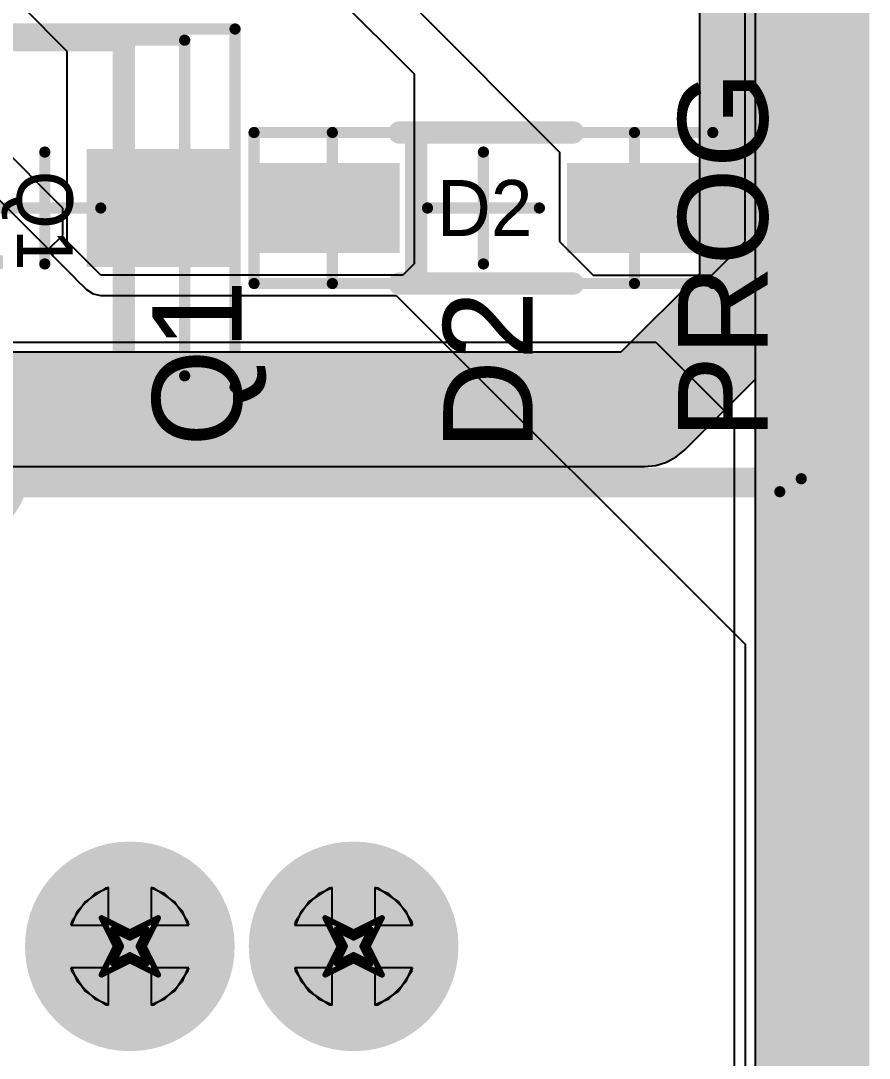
# Model space of a CAD drawing. Header units: millimetres. Extents: x -0.2 to 11.1, y -5.4 to 4.7.
# Drawn here: x 2.4183 to 2.7169, y 2.122 to 2.4872 of the extents above; entities that cross this region are included whole.
import ezdxf

# ---------------------------------------------------------------- set-up
doc = ezdxf.new("R2010")
doc.units = ezdxf.units.MM
doc.header["$MEASUREMENT"] = 0
for name, color, linetype in [('BottomLayer', 5, 'Continuous'), ('DrillDrawing', 1, 'Continuous'), ('InternalPlane1', 76, 'Continuous'), ('InternalPlane2', 16, 'Continuous'), ('KeepOutLayer', 6, 'Continuous'), ('Mechanical1', 6, 'Continuous'), ('Mechanical13', 56, 'Continuous'), ('Mechanical3', 76, 'Continuous'), ('Mechanical5', 56, 'Continuous'), ('TopLayer', 1, 'Continuous'), ('TopOverlay', 2, 'Continuous'), ('TopPaste', 8, 'Continuous'), ('TopSolder', 216, 'Continuous'), ('ViaHoleLayer', 16, 'Continuous')]:
    doc.layers.add(name, color=color, linetype=linetype)
doc.styles.add('Arial', font='arial.ttf', dxfattribs={"height": 0.2})

# ---------------------------------------------------------------- blocks, each defined once
blk = doc.blocks.new('SOT_23F_60')
at = {"layer": 'TopLayer'}
for points in [[(-0.01575, 0.06299), (0.01575, 0.06299), (0.01575, 0.01969), (-0.01575, 0.01969)], [(-0.05315, -0.01969), (-0.02165, -0.01969), (-0.02165, -0.06299), (-0.05315, -0.06299)], [(0.02165, -0.01969), (0.05315, -0.01969), (0.05315, -0.06299), (0.02165, -0.06299)]]:
    blk.add_hatch(color=1, dxfattribs=at).paths.add_polyline_path(points)
at = {"layer": 'TopPaste'}
for points in [[(-0.02075, 0.06799), (0.02075, 0.06799), (0.02075, 0.01469), (-0.02075, 0.01469)], [(-0.05815, -0.01469), (-0.01665, -0.01469), (-0.01665, -0.06799), (-0.05815, -0.06799)], [(0.01665, -0.01469), (0.05815, -0.01469), (0.05815, -0.06799), (0.01665, -0.06799)]]:
    blk.add_hatch(color=8, dxfattribs=at).paths.add_polyline_path(points)
at = {"layer": 'TopSolder'}
for points in [[(-0.01772, 0.06496), (0.01772, 0.06496), (0.01772, 0.01772), (-0.01772, 0.01772)], [(-0.05512, -0.01772), (-0.01969, -0.01772), (-0.01969, -0.06496), (-0.05512, -0.06496)], [(0.01969, -0.01772), (0.05512, -0.01772), (0.05512, -0.06496), (0.01969, -0.06496)]]:
    blk.add_hatch(color=216, dxfattribs=at).paths.add_polyline_path(points)
at = {"layer": 'Mechanical1', "const_width": 0.00394}
for points in [[(-0.05906, -0.04921), (-0.05906, 0.04921)], [(0.05906, 0.04921), (-0.05906, 0.04921)], [(0.05906, -0.04921), (0.05906, 0.04921)], [(0.05906, -0.04921), (-0.05906, -0.04921)]]:
    blk.add_lwpolyline(points, dxfattribs=at)
at = {"layer": 'Mechanical1', "const_width": 0.00197}
for points in [[(-0.06004, 0.04921, 1), (-0.05807, 0.04921, 1)], [(-0.06004, 0.04921, 1), (-0.05807, 0.04921, 1)], [(0.05807, 0.04921, 1), (0.06004, 0.04921, 1)], [(0.05807, 0.04921, 1), (0.06004, 0.04921, 1)], [(-0.06004, -0.04921, 1), (-0.05807, -0.04921, 1)], [(-0.06004, -0.04921, 1), (-0.05807, -0.04921, 1)], [(0.05807, -0.04921, 1), (0.06004, -0.04921, 1)], [(0.05807, -0.04921, 1), (0.06004, -0.04921, 1)]]:
    blk.add_lwpolyline(points, format="xyb", close=True, dxfattribs=at)
at = {"layer": 'Mechanical3', "const_width": 0.00394}
for points in [[(-0.06299, -0.06693), (-0.06299, 0.06693)], [(0.06299, 0.06693), (-0.06299, 0.06693)], [(0.06299, -0.06693), (0.06299, 0.06693)], [(0, -0.01969), (0, 0.01969)], [(0.01969, 0), (-0.01969, 0)], [(0.06299, -0.06693), (-0.06299, -0.06693)]]:
    blk.add_lwpolyline(points, dxfattribs=at)
at = {"layer": 'Mechanical3', "const_width": 0.00197}
for points in [[(-0.06398, 0.06693, 1), (-0.06201, 0.06693, 1)], [(-0.06398, 0.06693, 1), (-0.06201, 0.06693, 1)], [(0.06201, 0.06693, 1), (0.06398, 0.06693, 1)], [(0.06201, 0.06693, 1), (0.06398, 0.06693, 1)], [(-0.00098, 0.01969, 1), (0.00098, 0.01969, 1)], [(-0.02067, 0, 1), (-0.0187, 0, 1)], [(0.0187, 0, 1), (0.02067, 0, 1)], [(-0.00098, -0.01969, 1), (0.00098, -0.01969, 1)], [(-0.06398, -0.06693, 1), (-0.06201, -0.06693, 1)], [(-0.06398, -0.06693, 1), (-0.06201, -0.06693, 1)], [(0.06201, -0.06693, 1), (0.06398, -0.06693, 1)], [(0.06201, -0.06693, 1), (0.06398, -0.06693, 1)]]:
    blk.add_lwpolyline(points, format="xyb", close=True, dxfattribs=at)
at = {"layer": 'Mechanical5', "const_width": 0.00394}
for points in [[(-0.06299, -0.06693), (-0.06299, 0.06693)], [(0.06299, 0.06693), (-0.06299, 0.06693)], [(0.06299, -0.06693), (0.06299, 0.06693)], [(0.06299, -0.06693), (-0.06299, -0.06693)]]:
    blk.add_lwpolyline(points, dxfattribs=at)
at = {"layer": 'Mechanical5', "const_width": 0.00197}
for points in [[(-0.06398, 0.06693, 1), (-0.06201, 0.06693, 1)], [(-0.06398, 0.06693, 1), (-0.06201, 0.06693, 1)], [(0.06201, 0.06693, 1), (0.06398, 0.06693, 1)], [(0.06201, 0.06693, 1), (0.06398, 0.06693, 1)], [(-0.06398, -0.06693, 1), (-0.06201, -0.06693, 1)], [(-0.06398, -0.06693, 1), (-0.06201, -0.06693, 1)], [(0.06201, -0.06693, 1), (0.06398, -0.06693, 1)], [(0.06201, -0.06693, 1), (0.06398, -0.06693, 1)]]:
    blk.add_lwpolyline(points, format="xyb", close=True, dxfattribs=at)
at = {"layer": 'TopOverlay', "const_width": 0.00787}
for points in [[(-0.02165, 0.02777), (-0.05903, 0.02777)], [(-0.05903, -0.00984), (-0.05903, 0.02777)], [(0.05903, 0.02777), (0.02165, 0.02777)], [(0.05903, -0.00984), (0.05903, 0.02777)]]:
    blk.add_lwpolyline(points, dxfattribs=at)
at = {"layer": 'TopOverlay', "const_width": 0.00394}
for points in [[(-0.061, 0.02777, 1), (-0.05706, 0.02777, 1)], [(-0.061, 0.02777, 1), (-0.05706, 0.02777, 1)], [(-0.02362, 0.02777, 1), (-0.01969, 0.02777, 1)], [(0.01969, 0.02777, 1), (0.02362, 0.02777, 1)], [(0.05706, 0.02777, 1), (0.061, 0.02777, 1)], [(0.05706, 0.02777, 1), (0.061, 0.02777, 1)], [(-0.061, -0.00984, 1), (-0.05706, -0.00984, 1)], [(0.05706, -0.00984, 1), (0.061, -0.00984, 1)]]:
    blk.add_lwpolyline(points, format="xyb", close=True, dxfattribs=at)
at = {"layer": 'Mechanical5'}
blk.add_text('Q1', height=0.019685, dxfattribs=at).set_placement((-0.01312, -0.00984))
blk = doc.blocks.new('HEADER_2_54MM_1X5___H_SMD_65')
at = {"layer": 'Mechanical1', "const_width": 0.00394}
for points in [[(0.26, 0.02083), (0.26, -0.44917)], [(-0.26, -0.44917), (0.26, -0.44917)]]:
    blk.add_lwpolyline(points, dxfattribs=at)
at = {"layer": 'Mechanical1', "const_width": 0.00197}
blk.add_lwpolyline([(0.25902, -0.44917, 1), (0.26098, -0.44917, 1)], format="xyb", close=True, dxfattribs=at)
blk.add_lwpolyline([(0.25902, -0.44917, 1), (0.26098, -0.44917, 1)], format="xyb", close=True, dxfattribs=at)
at = {"layer": 'Mechanical3', "const_width": 0.00394}
for points in [[(0.26457, 0.05512), (0.26457, -0.45669)], [(-0.26299, -0.45669), (0.26457, -0.45669)]]:
    blk.add_lwpolyline(points, dxfattribs=at)
at = {"layer": 'Mechanical3', "const_width": 0.00197}
blk.add_lwpolyline([(0.26358, -0.45669, 1), (0.26555, -0.45669, 1)], format="xyb", close=True, dxfattribs=at)
blk.add_lwpolyline([(0.26358, -0.45669, 1), (0.26555, -0.45669, 1)], format="xyb", close=True, dxfattribs=at)
at = {"layer": 'Mechanical5', "const_width": 0.00394}
for points in [[(0.26457, 0.05512), (0.26457, -0.45669)], [(-0.26299, -0.45669), (0.26457, -0.45669)]]:
    blk.add_lwpolyline(points, dxfattribs=at)
at = {"layer": 'Mechanical5', "const_width": 0.00197}
blk.add_lwpolyline([(0.26358, -0.45669, 1), (0.26555, -0.45669, 1)], format="xyb", close=True, dxfattribs=at)
blk.add_lwpolyline([(0.26358, -0.45669, 1), (0.26555, -0.45669, 1)], format="xyb", close=True, dxfattribs=at)
at = {"layer": 'TopOverlay', "const_width": 0.00787}
for points in [[(0.26457, 0.02362), (0.26457, -0.45669)], [(-0.26299, -0.45669), (0.26457, -0.45669)]]:
    blk.add_lwpolyline(points, dxfattribs=at)
at = {"layer": 'TopOverlay', "const_width": 0.00394}
blk.add_lwpolyline([(0.2626, -0.45669, 1), (0.26654, -0.45669, 1)], format="xyb", close=True, dxfattribs=at)
blk.add_lwpolyline([(0.2626, -0.45669, 1), (0.26654, -0.45669, 1)], format="xyb", close=True, dxfattribs=at)
blk = doc.blocks.new('SOD_323F_79')
at = {"layer": 'TopLayer'}
for points in [[(-0.07579, -0.01083), (-0.07579, 0.01083), (-0.03445, 0.01083), (-0.03445, -0.01083)], [(0.03445, -0.01083), (0.03445, 0.01083), (0.07579, 0.01083), (0.07579, -0.01083)]]:
    blk.add_hatch(color=1, dxfattribs=at).paths.add_polyline_path(points)
at = {"layer": 'TopPaste'}
for points in [[(-0.08079, -0.01583), (-0.08079, 0.01583), (-0.02945, 0.01583), (-0.02945, -0.01583)], [(0.02945, -0.01583), (0.02945, 0.01583), (0.08079, 0.01583), (0.08079, -0.01583)]]:
    blk.add_hatch(color=8, dxfattribs=at).paths.add_polyline_path(points)
at = {"layer": 'TopSolder'}
for points in [[(-0.07776, -0.0128), (-0.07776, 0.0128), (-0.03248, 0.0128), (-0.03248, -0.0128)], [(0.03248, -0.0128), (0.03248, 0.0128), (0.07776, 0.0128), (0.07776, -0.0128)]]:
    blk.add_hatch(color=216, dxfattribs=at).paths.add_polyline_path(points)
at = {"layer": 'Mechanical1', "const_width": 0.00394}
for points in [[(-0.05315, -0.02657), (-0.05315, 0.02657)], [(-0.05315, 0.02657), (0.05315, 0.02657)], [(0.05315, -0.02657), (0.05315, 0.02657)], [(-0.05315, -0.02657), (0.05315, -0.02657)]]:
    blk.add_lwpolyline(points, dxfattribs=at)
at = {"layer": 'Mechanical1', "const_width": 0.00197}
for points in [[(-0.05413, 0.02657, 1), (-0.05217, 0.02657, 1)], [(-0.05413, 0.02657, 1), (-0.05217, 0.02657, 1)], [(0.05217, 0.02657, 1), (0.05413, 0.02657, 1)], [(0.05217, 0.02657, 1), (0.05413, 0.02657, 1)], [(-0.05413, -0.02657, 1), (-0.05217, -0.02657, 1)], [(-0.05413, -0.02657, 1), (-0.05217, -0.02657, 1)], [(0.05217, -0.02657, 1), (0.05413, -0.02657, 1)], [(0.05217, -0.02657, 1), (0.05413, -0.02657, 1)]]:
    blk.add_lwpolyline(points, format="xyb", close=True, dxfattribs=at)
at = {"layer": 'Mechanical3', "const_width": 0.00394}
for points in [[(-0.08071, -0.02657), (-0.08071, 0.02657)], [(-0.08071, 0.02657), (0.08071, 0.02657)], [(0.08071, -0.02657), (0.08071, 0.02657)], [(0, -0.01969), (0, 0.01969)], [(-0.01969, 0), (0.01969, 0)], [(-0.08071, -0.02657), (0.08071, -0.02657)]]:
    blk.add_lwpolyline(points, dxfattribs=at)
at = {"layer": 'Mechanical3', "const_width": 0.00197}
for points in [[(-0.08169, 0.02657, 1), (-0.07972, 0.02657, 1)], [(-0.08169, 0.02657, 1), (-0.07972, 0.02657, 1)], [(0.07972, 0.02657, 1), (0.08169, 0.02657, 1)], [(0.07972, 0.02657, 1), (0.08169, 0.02657, 1)], [(-0.00099, 0.01969, 1), (0.00098, 0.01969, 1)], [(-0.02067, 0, 1), (-0.0187, 0, 1)], [(0.0187, 0, 1), (0.02067, 0, 1)], [(-0.00099, -0.01969, 1), (0.00098, -0.01969, 1)], [(-0.08169, -0.02657, 1), (-0.07972, -0.02657, 1)], [(-0.08169, -0.02657, 1), (-0.07972, -0.02657, 1)], [(0.07972, -0.02657, 1), (0.08169, -0.02657, 1)], [(0.07972, -0.02657, 1), (0.08169, -0.02657, 1)]]:
    blk.add_lwpolyline(points, format="xyb", close=True, dxfattribs=at)
at = {"layer": 'Mechanical5', "const_width": 0.00394}
for points in [[(-0.08071, 0.02657), (0.08071, 0.02657)], [(-0.08071, -0.02657), (-0.08071, 0.02657)], [(0.08071, -0.02657), (0.08071, 0.02657)], [(-0.08071, -0.02657), (0.08071, -0.02657)]]:
    blk.add_lwpolyline(points, dxfattribs=at)
at = {"layer": 'Mechanical5', "const_width": 0.00197}
for points in [[(-0.08169, 0.02657, 1), (-0.07972, 0.02657, 1)], [(-0.08169, 0.02657, 1), (-0.07972, 0.02657, 1)], [(0.07972, 0.02657, 1), (0.08169, 0.02657, 1)], [(0.07972, 0.02657, 1), (0.08169, 0.02657, 1)], [(-0.08169, -0.02657, 1), (-0.07972, -0.02657, 1)], [(-0.08169, -0.02657, 1), (-0.07972, -0.02657, 1)], [(0.07972, -0.02657, 1), (0.08169, -0.02657, 1)], [(0.07972, -0.02657, 1), (0.08169, -0.02657, 1)]]:
    blk.add_lwpolyline(points, format="xyb", close=True, dxfattribs=at)
at = {"layer": 'TopOverlay', "const_width": 0.00787}
for points in [[(-0.02953, 0.02657), (0.0315, 0.02657)], [(-0.02362, -0.02657), (-0.02362, 0.02657)], [(-0.02953, -0.02657), (0.0315, -0.02657)]]:
    blk.add_lwpolyline(points, dxfattribs=at)
at = {"layer": 'TopOverlay', "const_width": 0.00394}
for points in [[(-0.0315, 0.02657, 1), (-0.02756, 0.02657, 1)], [(-0.02559, 0.02657, 1), (-0.02165, 0.02657, 1)], [(0.02953, 0.02657, 1), (0.03346, 0.02657, 1)], [(-0.0315, -0.02657, 1), (-0.02756, -0.02657, 1)], [(-0.02559, -0.02657, 1), (-0.02165, -0.02657, 1)], [(0.02953, -0.02657, 1), (0.03346, -0.02657, 1)]]:
    blk.add_lwpolyline(points, format="xyb", close=True, dxfattribs=at)
at = {"layer": 'Mechanical5'}
blk.add_text('D2', height=0.019685, dxfattribs=at).set_placement((-0.0164, -0.00984))

msp = doc.modelspace()

# ---------------------------------------------------------------- hatches: boundary and pattern name
at = {"layer": 'BottomLayer'}
h = msp.add_hatch(color=5, dxfattribs=at)
edge = h.paths.add_edge_path()
edge.add_arc((2.45669, 2.16142), 0.01181, 0, 360)
h = msp.add_hatch(color=5, dxfattribs=at)
edge = h.paths.add_edge_path()
edge.add_arc((2.53543, 2.16142), 0.01181, 0, 360)
at = {"layer": 'InternalPlane2'}
h = msp.add_hatch(color=16, dxfattribs=at)
edge = h.paths.add_edge_path()
edge.add_arc((2.38583, 2.33465), 0.03689, 0, 360)
h = msp.add_hatch(color=16, dxfattribs=at)
edge = h.paths.add_edge_path()
edge.add_arc((2.45669, 2.16142), 0.03689, 0, 360)
h = msp.add_hatch(color=16, dxfattribs=at)
edge = h.paths.add_edge_path()
edge.add_arc((2.53543, 2.16142), 0.03689, 0, 360)
at = {"layer": 'TopLayer'}
h = msp.add_hatch(color=1, dxfattribs=at)
edge = h.paths.add_edge_path()
edge.add_arc((2.45669, 2.16142), 0.01181, 0, 360)
h = msp.add_hatch(color=1, dxfattribs=at)
edge = h.paths.add_edge_path()
edge.add_arc((2.53543, 2.16142), 0.01181, 0, 360)
at = {"layer": 'ViaHoleLayer'}
h = msp.add_hatch(color=16, dxfattribs=at)
edge = h.paths.add_edge_path()
edge.add_arc((2.45669, 2.16142), 0.00689, 0, 360)
h = msp.add_hatch(color=16, dxfattribs=at)
edge = h.paths.add_edge_path()
edge.add_arc((2.53543, 2.16142), 0.00689, 0, 360)

# ---------------------------------------------------------------- linework, layer by layer
at = {"layer": 'BottomLayer'}
for p, q in [((1.84646, 2.37402), (2.64173, 2.37402)), ((2.64173, 2.37402), (2.66929, 2.34646)), ((2.66929, 2.34646), (2.66929, 1.2126)), ((2.44818, 2.18196), (2.44097, 2.17714)), ((2.44919, 2.18216), (2.44818, 2.18196)), ((2.44919, 2.16892), (2.44919, 2.18216)), ((2.4652, 2.18196), (2.46419, 2.18216)), ((2.46419, 2.18216), (2.46419, 2.16892)), ((2.47242, 2.17714), (2.4652, 2.18196)), ((2.52692, 2.18196), (2.51971, 2.17714)), ((2.52793, 2.18216), (2.52692, 2.18196)), ((2.52793, 2.16892), (2.52793, 2.18216)), ((2.54394, 2.18196), (2.54293, 2.18216)), ((2.54293, 2.18216), (2.54293, 2.16892)), ((2.55116, 2.17714), (2.54394, 2.18196)), ((2.44097, 2.17714), (2.43615, 2.16993)), ((2.47724, 2.16993), (2.47242, 2.17714)), ((2.51971, 2.17714), (2.51489, 2.16993)), ((2.55598, 2.16993), (2.55116, 2.17714)), ((2.43615, 2.16993), (2.43595, 2.16892)), ((2.43595, 2.16892), (2.44919, 2.16892)), ((2.46419, 2.16892), (2.47744, 2.16892)), ((2.47744, 2.16892), (2.47724, 2.16993)), ((2.51489, 2.16993), (2.51469, 2.16892)), ((2.51469, 2.16892), (2.52793, 2.16892)), ((2.54293, 2.16892), (2.55618, 2.16892)), ((2.55618, 2.16892), (2.55598, 2.16993)), ((2.44919, 2.15392), (2.43595, 2.15392)), ((2.43595, 2.15392), (2.43615, 2.15291)), ((2.43615, 2.15291), (2.44097, 2.14569)), ((2.44919, 2.14067), (2.44919, 2.15392)), ((2.47744, 2.15392), (2.46419, 2.15392)), ((2.46419, 2.15392), (2.46419, 2.14067)), ((2.47242, 2.14569), (2.47724, 2.15291)), ((2.47724, 2.15291), (2.47744, 2.15392)), ((2.52793, 2.15392), (2.51469, 2.15392)), ((2.51469, 2.15392), (2.51489, 2.15291)), ((2.51489, 2.15291), (2.51971, 2.14569)), ((2.52793, 2.14067), (2.52793, 2.15392)), ((2.55618, 2.15392), (2.54293, 2.15392)), ((2.54293, 2.15392), (2.54293, 2.14067)), ((2.55116, 2.14569), (2.55598, 2.15291)), ((2.55598, 2.15291), (2.55618, 2.15392)), ((2.44097, 2.14569), (2.44818, 2.14087)), ((2.4652, 2.14087), (2.47242, 2.14569)), ((2.51971, 2.14569), (2.52692, 2.14087)), ((2.54394, 2.14087), (2.55116, 2.14569)), ((2.44818, 2.14087), (2.44919, 2.14067)), ((2.46419, 2.14067), (2.4652, 2.14087)), ((2.52692, 2.14087), (2.52793, 2.14067)), ((2.54293, 2.14067), (2.54394, 2.14087))]:
    msp.add_line(p, q, dxfattribs=at)
at = {"layer": 'DrillDrawing', "const_width": 0.002}
for points in [[(2.44669, 2.17142), (2.45669, 2.16642)], [(2.44669, 2.17142), (2.45169, 2.16142)], [(2.45669, 2.16642), (2.46669, 2.17142)], [(2.46169, 2.16142), (2.46669, 2.17142)], [(2.52543, 2.17142), (2.53543, 2.16642)], [(2.52543, 2.17142), (2.53043, 2.16142)], [(2.53543, 2.16642), (2.54543, 2.17142)], [(2.54043, 2.16142), (2.54543, 2.17142)], [(2.45069, 2.16742), (2.45669, 2.16442)], [(2.45069, 2.16742), (2.45369, 2.16142)], [(2.45669, 2.16442), (2.46269, 2.16742)], [(2.45969, 2.16142), (2.46269, 2.16742)], [(2.52943, 2.16742), (2.53543, 2.16442)], [(2.52943, 2.16742), (2.53243, 2.16142)], [(2.53543, 2.16442), (2.54143, 2.16742)], [(2.53843, 2.16142), (2.54143, 2.16742)], [(2.44669, 2.15142), (2.45169, 2.16142)], [(2.45069, 2.15542), (2.45369, 2.16142)], [(2.45969, 2.16142), (2.46269, 2.15542)], [(2.46169, 2.16142), (2.46669, 2.15142)], [(2.52543, 2.15142), (2.53043, 2.16142)], [(2.52943, 2.15542), (2.53243, 2.16142)], [(2.53843, 2.16142), (2.54143, 2.15542)], [(2.54043, 2.16142), (2.54543, 2.15142)], [(2.45069, 2.15542), (2.45669, 2.15842)], [(2.45669, 2.15842), (2.46269, 2.15542)], [(2.52943, 2.15542), (2.53543, 2.15842)], [(2.53543, 2.15842), (2.54143, 2.15542)], [(2.44669, 2.15142), (2.45669, 2.15642)], [(2.45669, 2.15642), (2.46669, 2.15142)], [(2.52543, 2.15142), (2.53543, 2.15642)], [(2.53543, 2.15642), (2.54543, 2.15142)]]:
    msp.add_lwpolyline(points, dxfattribs=at)
at = {"layer": 'DrillDrawing', "const_width": 0.001}
for points in [[(2.44619, 2.17142, 1), (2.44719, 2.17142, 1)], [(2.44619, 2.17142, 1), (2.44719, 2.17142, 1)], [(2.46619, 2.17142, 1), (2.46719, 2.17142, 1)], [(2.46619, 2.17142, 1), (2.46719, 2.17142, 1)], [(2.52493, 2.17142, 1), (2.52593, 2.17142, 1)], [(2.52493, 2.17142, 1), (2.52593, 2.17142, 1)], [(2.54493, 2.17142, 1), (2.54593, 2.17142, 1)], [(2.54493, 2.17142, 1), (2.54593, 2.17142, 1)], [(2.45019, 2.16742, 1), (2.45119, 2.16742, 1)], [(2.45019, 2.16742, 1), (2.45119, 2.16742, 1)], [(2.45619, 2.16642, 1), (2.45719, 2.16642, 1)], [(2.45619, 2.16642, 1), (2.45719, 2.16642, 1)], [(2.45619, 2.16442, 1), (2.45719, 2.16442, 1)], [(2.45619, 2.16442, 1), (2.45719, 2.16442, 1)], [(2.46219, 2.16742, 1), (2.46319, 2.16742, 1)], [(2.46219, 2.16742, 1), (2.46319, 2.16742, 1)], [(2.52893, 2.16742, 1), (2.52993, 2.16742, 1)], [(2.52893, 2.16742, 1), (2.52993, 2.16742, 1)], [(2.53493, 2.16642, 1), (2.53593, 2.16642, 1)], [(2.53493, 2.16642, 1), (2.53593, 2.16642, 1)], [(2.53493, 2.16442, 1), (2.53593, 2.16442, 1)], [(2.53493, 2.16442, 1), (2.53593, 2.16442, 1)], [(2.54093, 2.16742, 1), (2.54193, 2.16742, 1)], [(2.54093, 2.16742, 1), (2.54193, 2.16742, 1)], [(2.45119, 2.16142, 1), (2.45219, 2.16142, 1)], [(2.45119, 2.16142, 1), (2.45219, 2.16142, 1)], [(2.45319, 2.16142, 1), (2.45419, 2.16142, 1)], [(2.45319, 2.16142, 1), (2.45419, 2.16142, 1)], [(2.45919, 2.16142, 1), (2.46019, 2.16142, 1)], [(2.45919, 2.16142, 1), (2.46019, 2.16142, 1)], [(2.46119, 2.16142, 1), (2.46219, 2.16142, 1)], [(2.46119, 2.16142, 1), (2.46219, 2.16142, 1)], [(2.52993, 2.16142, 1), (2.53093, 2.16142, 1)], [(2.52993, 2.16142, 1), (2.53093, 2.16142, 1)], [(2.53193, 2.16142, 1), (2.53293, 2.16142, 1)], [(2.53193, 2.16142, 1), (2.53293, 2.16142, 1)], [(2.53793, 2.16142, 1), (2.53893, 2.16142, 1)], [(2.53793, 2.16142, 1), (2.53893, 2.16142, 1)], [(2.53993, 2.16142, 1), (2.54093, 2.16142, 1)], [(2.53993, 2.16142, 1), (2.54093, 2.16142, 1)], [(2.45619, 2.15842, 1), (2.45719, 2.15842, 1)], [(2.45619, 2.15842, 1), (2.45719, 2.15842, 1)], [(2.53493, 2.15842, 1), (2.53593, 2.15842, 1)], [(2.53493, 2.15842, 1), (2.53593, 2.15842, 1)], [(2.45019, 2.15542, 1), (2.45119, 2.15542, 1)], [(2.45019, 2.15542, 1), (2.45119, 2.15542, 1)], [(2.45619, 2.15642, 1), (2.45719, 2.15642, 1)], [(2.45619, 2.15642, 1), (2.45719, 2.15642, 1)], [(2.46219, 2.15542, 1), (2.46319, 2.15542, 1)], [(2.46219, 2.15542, 1), (2.46319, 2.15542, 1)], [(2.52893, 2.15542, 1), (2.52993, 2.15542, 1)], [(2.52893, 2.15542, 1), (2.52993, 2.15542, 1)], [(2.53493, 2.15642, 1), (2.53593, 2.15642, 1)], [(2.53493, 2.15642, 1), (2.53593, 2.15642, 1)], [(2.54093, 2.15542, 1), (2.54193, 2.15542, 1)], [(2.54093, 2.15542, 1), (2.54193, 2.15542, 1)], [(2.44619, 2.15142, 1), (2.44719, 2.15142, 1)], [(2.44619, 2.15142, 1), (2.44719, 2.15142, 1)], [(2.46619, 2.15142, 1), (2.46719, 2.15142, 1)], [(2.46619, 2.15142, 1), (2.46719, 2.15142, 1)], [(2.52493, 2.15142, 1), (2.52593, 2.15142, 1)], [(2.52493, 2.15142, 1), (2.52593, 2.15142, 1)], [(2.54493, 2.15142, 1), (2.54593, 2.15142, 1)], [(2.54493, 2.15142, 1), (2.54593, 2.15142, 1)]]:
    msp.add_lwpolyline(points, format="xyb", close=True, dxfattribs=at)
at = {"layer": 'InternalPlane1'}
msp.add_line((2.67675, 2.62205), (2.67675, 1.05159), dxfattribs=at)
at = {"layer": 'InternalPlane1', "const_width": 0.04}
msp.add_lwpolyline([(2.69685, 1.0315), (2.69685, 3.6063)], dxfattribs=at)
at = {"layer": 'InternalPlane1', "const_width": 0.01}
for points in [[(2.4475, 2.18669, -0.176327), (2.46589, 2.18669)], [(2.52624, 2.18669, -0.176327), (2.54463, 2.18669)], [(2.43142, 2.15222, -0.176327), (2.43142, 2.17061)], [(2.48196, 2.17061, -0.176327), (2.48196, 2.15222)], [(2.51017, 2.15222, -0.176327), (2.51017, 2.17061)], [(2.5607, 2.17061, -0.176327), (2.5607, 2.15222)], [(2.46589, 2.13615, -0.176327), (2.4475, 2.13615)], [(2.54463, 2.13615, -0.176327), (2.52624, 2.13615)]]:
    msp.add_lwpolyline(points, format="xyb", dxfattribs=at)
at = {"layer": 'InternalPlane1', "const_width": 0.005}
for points in [[(2.445, 2.18669, 1), (2.45, 2.18669, 1)], [(2.46339, 2.18669, 1), (2.46839, 2.18669, 1)], [(2.52374, 2.18669, 1), (2.52874, 2.18669, 1)], [(2.54213, 2.18669, 1), (2.54713, 2.18669, 1)], [(2.42892, 2.17061, 1), (2.43392, 2.17061, 1)], [(2.47946, 2.17061, 1), (2.48446, 2.17061, 1)], [(2.50766, 2.17061, 1), (2.51267, 2.17061, 1)], [(2.5582, 2.17061, 1), (2.5632, 2.17061, 1)], [(2.42892, 2.15222, 1), (2.43392, 2.15222, 1)], [(2.47946, 2.15222, 1), (2.48446, 2.15222, 1)], [(2.50766, 2.15222, 1), (2.51267, 2.15222, 1)], [(2.5582, 2.15222, 1), (2.5632, 2.15222, 1)], [(2.445, 2.13615, 1), (2.45, 2.13615, 1)], [(2.46339, 2.13615, 1), (2.46839, 2.13615, 1)], [(2.52374, 2.13615, 1), (2.52874, 2.13615, 1)], [(2.54213, 2.13615, 1), (2.54713, 2.13615, 1)]]:
    msp.add_lwpolyline(points, format="xyb", close=True, dxfattribs=at)
at = {"layer": 'InternalPlane2'}
for p, q in [((2.65707, 2.57829), (2.65707, 2.39809)), ((2.65707, 2.39809), (2.62947, 2.37049)), ((2.62947, 2.37049), (2.3189, 2.37049)), ((2.65201, 2.33618), (2.67675, 2.36093)), ((2.67675, 2.36093), (2.67675, 1.05159)), ((2.64549, 2.33183), (2.64896, 2.33368)), ((2.64896, 2.33368), (2.65201, 2.33618)), ((2.32722, 2.3303), (2.6378, 2.3303)), ((2.6378, 2.3303), (2.64172, 2.33068)), ((2.64172, 2.33068), (2.64549, 2.33183))]:
    msp.add_line(p, q, dxfattribs=at)
at = {"layer": 'InternalPlane2', "const_width": 0.04}
for points in [[(2.69685, 1.0315), (2.69685, 3.6063)], [(2.67717, 2.38976), (2.67717, 2.58661)], [(2.6378, 2.35039), (2.67717, 2.38976)], [(2.3189, 2.35039), (2.6378, 2.35039)]]:
    msp.add_lwpolyline(points, dxfattribs=at)
at = {"layer": 'InternalPlane2', "const_width": 0.02}
for points in [[(2.66717, 2.38976, 1), (2.68717, 2.38976, 1)], [(2.66717, 2.38976, 1), (2.68717, 2.38976, 1)], [(2.6278, 2.35039, 1), (2.6478, 2.35039, 1)], [(2.6278, 2.35039, 1), (2.6478, 2.35039, 1)]]:
    msp.add_lwpolyline(points, format="xyb", close=True, dxfattribs=at)
at = {"layer": 'KeepOutLayer', "const_width": 0.01}
msp.add_lwpolyline([(2.69685, 1.02756), (2.69685, 3.6063)], dxfattribs=at)
at = {"layer": 'Mechanical13', "const_width": 0.016}
msp.add_lwpolyline([(2.70472, 1.03937), (2.70472, 3.61417)], dxfattribs=at)
at = {"layer": 'TopLayer'}
for p, q in [((2.39921, 2.62598), (2.55669, 2.4685)), ((2.67323, 2.40945), (2.67323, 2.59213)), ((2.43465, 2.47638), (2.4189, 2.49213)), ((2.55669, 2.49213), (2.60787, 2.44094)), ((2.43465, 2.40945), (2.43465, 2.47638)), ((2.55669, 2.4685), (2.55669, 2.40157)), ((2.43307, 2.42126), (2.40945, 2.44488)), ((2.60787, 2.44094), (2.60787, 2.40945)), ((2.40564, 2.42913), (2.42805, 2.40672)), ((2.40564, 2.42913), (2.42805, 2.40672)), ((2.43307, 2.41174), (2.43307, 2.42126)), ((2.42805, 2.40672), (2.43307, 2.41174)), ((2.42805, 2.40672), (2.4296, 2.4044)), ((2.44646, 2.39764), (2.43465, 2.40945)), ((2.60787, 2.40945), (2.61968, 2.39764)), ((2.66142, 2.39764), (2.67323, 2.40945)), ((2.4296, 2.4044), (2.43746, 2.39654)), ((2.55669, 2.40157), (2.55276, 2.39764)), ((2.43746, 2.39654), (2.43746, 2.39651)), ((2.43746, 2.39651), (2.43749, 2.39651)), ((2.43749, 2.39651), (2.44141, 2.39259)), ((2.55276, 2.39764), (2.44646, 2.39764)), ((2.61968, 2.39764), (2.66142, 2.39764)), ((2.44141, 2.39259), (2.44373, 2.39104)), ((2.44373, 2.39104), (2.44646, 2.3905)), ((2.44646, 2.3905), (2.55044, 2.3905)), ((2.55044, 2.3905), (2.67323, 2.26772)), ((2.67323, 2.26772), (2.67323, 1.20785)), ((2.44434, 2.17991), (2.4382, 2.17377)), ((2.44919, 2.18192), (2.44434, 2.17991)), ((2.44919, 2.16892), (2.44919, 2.18192)), ((2.46905, 2.17991), (2.46419, 2.18192)), ((2.46419, 2.18192), (2.46419, 2.16892)), ((2.47518, 2.17377), (2.46905, 2.17991)), ((2.52308, 2.17991), (2.51694, 2.17377)), ((2.52793, 2.18192), (2.52308, 2.17991)), ((2.52793, 2.16892), (2.52793, 2.18192)), ((2.54779, 2.17991), (2.54293, 2.18192)), ((2.54293, 2.18192), (2.54293, 2.16892)), ((2.55392, 2.17377), (2.54779, 2.17991)), ((2.4382, 2.17377), (2.43619, 2.16892)), ((2.47719, 2.16892), (2.47518, 2.17377)), ((2.51694, 2.17377), (2.51493, 2.16892)), ((2.55593, 2.16892), (2.55392, 2.17377)), ((2.43619, 2.16892), (2.44919, 2.16892)), ((2.46419, 2.16892), (2.47719, 2.16892)), ((2.51493, 2.16892), (2.52793, 2.16892)), ((2.54293, 2.16892), (2.55593, 2.16892)), ((2.44919, 2.15392), (2.43619, 2.15392)), ((2.43619, 2.15392), (2.4382, 2.14906)), ((2.44919, 2.14092), (2.44919, 2.15392)), ((2.47719, 2.15392), (2.46419, 2.15392)), ((2.46419, 2.15392), (2.46419, 2.14092)), ((2.47518, 2.14906), (2.47719, 2.15392)), ((2.52793, 2.15392), (2.51493, 2.15392)), ((2.51493, 2.15392), (2.51694, 2.14906)), ((2.52793, 2.14092), (2.52793, 2.15392)), ((2.55593, 2.15392), (2.54293, 2.15392)), ((2.54293, 2.15392), (2.54293, 2.14092)), ((2.55392, 2.14906), (2.55593, 2.15392)), ((2.4382, 2.14906), (2.44434, 2.14293)), ((2.46905, 2.14293), (2.47518, 2.14906)), ((2.51694, 2.14906), (2.52308, 2.14293)), ((2.54779, 2.14293), (2.55392, 2.14906)), ((2.44434, 2.14293), (2.44919, 2.14092)), ((2.46419, 2.14092), (2.46905, 2.14293)), ((2.52308, 2.14293), (2.52793, 2.14092)), ((2.54293, 2.14092), (2.54779, 2.14293))]:
    msp.add_line(p, q, dxfattribs=at)

# ---------------------------------------------------------------- block references
for name, p, rotation in [('SOT_23F_60', (2.42677, 2.42126), 270), ('HEADER_2_54MM_1X5___H_SMD_65', (2.23622, 2.06142), 90)]:
    msp.add_blockref(name, p, dxfattribs=dict(rotation=rotation))
msp.add_blockref('SOD_323F_79', (2.5811, 2.42126))

# ---------------------------------------------------------------- texts
at = {"layer": 'TopOverlay', "style": 'Arial'}
for s, p in [('PROG', (2.6811, 2.33991)), ('Q1', (2.49606, 2.33728)), ('D2', (2.59842, 2.33597))]:
    msp.add_text(s, height=0.031496, rotation=90, dxfattribs=at).set_placement(p)

doc.saveas('drawing.dxf')
